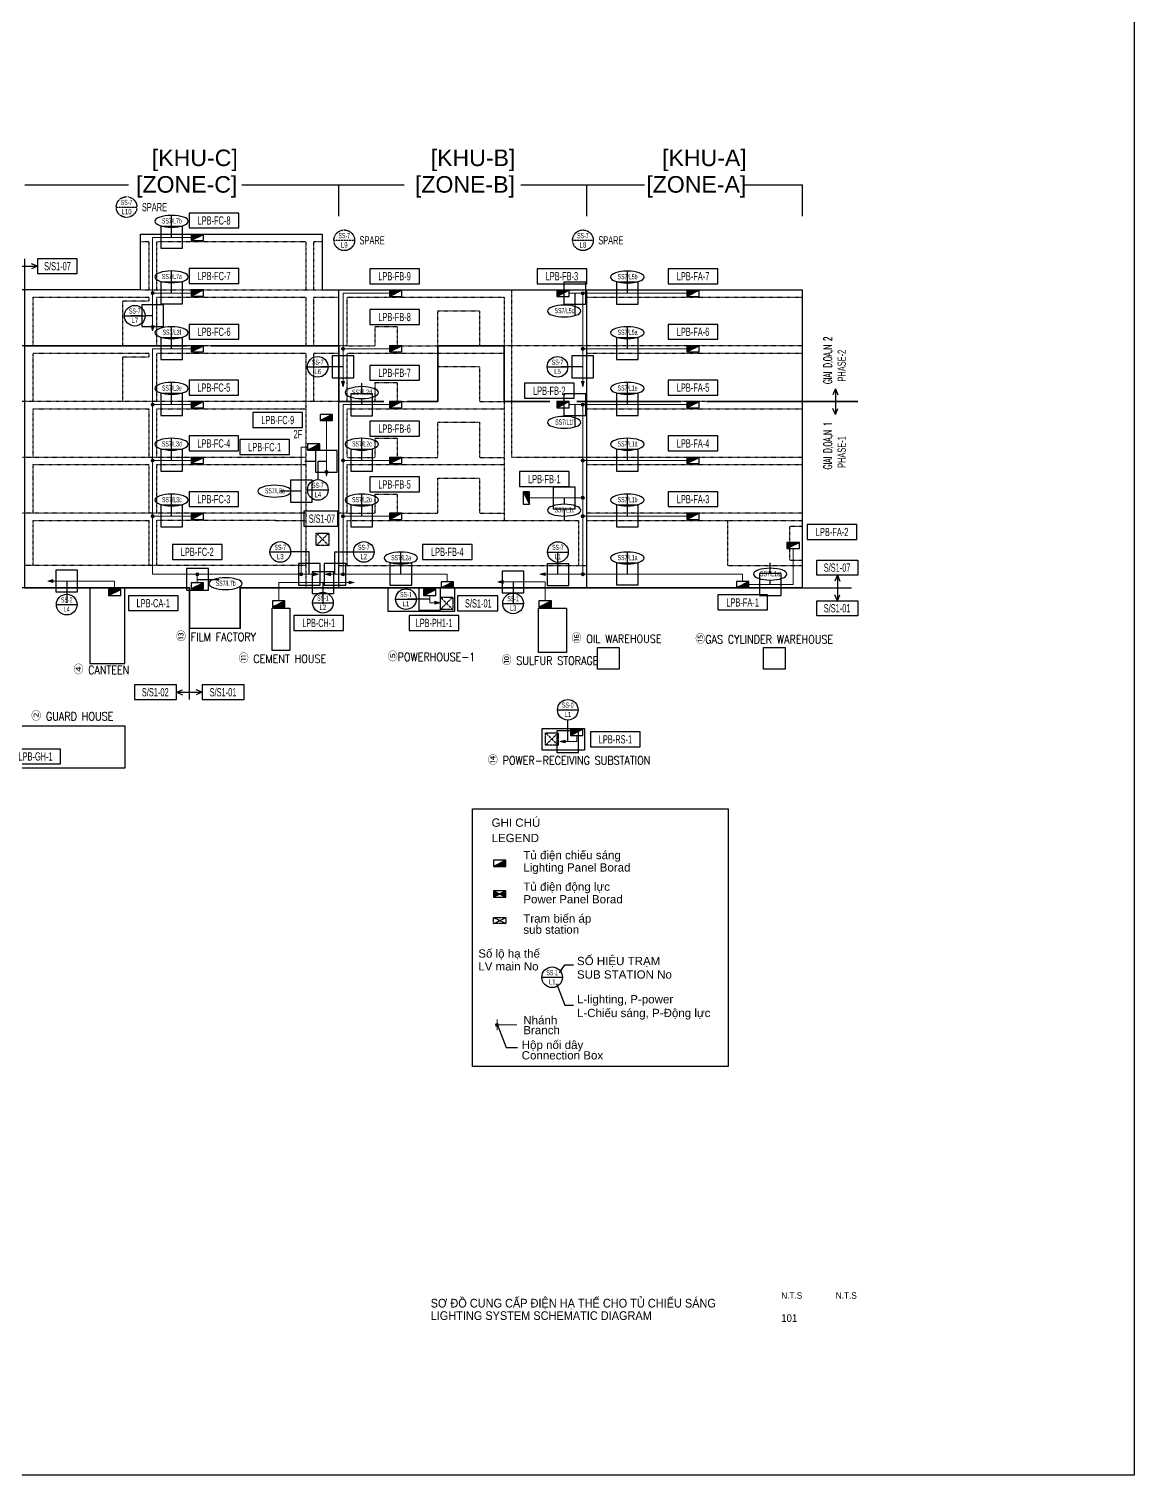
# Model space of a CAD drawing. Extents: x -5343388 to 7033982, y -486386 to 188356.
# Drawn here: x 754444 to 805265, y -86225 to -19737 of the extents above; entities that cross this region are included whole.
import ezdxf
from ezdxf.enums import TextEntityAlignment as Align

# ---------------------------------------------------------------- set-up
doc = ezdxf.new("R2010")
doc.units = 0
doc.header["$MEASUREMENT"] = 0
for name, pattern in [('CENTER', [2, 1.25, -0.25, 0.25, -0.25]), ('DASHED2', [0.375, 0.25, -0.125]), ('HIDDEN3', [0.2, 0.1, -0.1])]:
    doc.linetypes.add(name, pattern=pattern)
for name, color, linetype in [('$0$NAM', 3, 'Continuous'), ('0_plan', 6, 'Continuous'), ('0_ZONE', 6, 'Continuous'), ('E-ele', 2, 'Continuous'), ('E-other', 5, 'Continuous'), ('E-Text', 3, 'Continuous'), ('el-text', 3, 'Continuous')]:
    doc.layers.add(name, color=color, linetype=linetype)
doc.layers.add('E-WIRE', color=4, linetype='Continuous', lineweight=20)
doc.styles.add('$0$KANJIY', font='arial.ttf', dxfattribs={"width": 0.9})
doc.styles.add('D_STYLED_2010', font='arial.ttf')
doc.styles.add('el-text1', font='arial.ttf')
doc.styles.add('ROMANS1', font='ROMANS1.shx')
doc.styles.add('平面200', font='kumesimp.shx', dxfattribs={"height": 500, "bigfont": 'extfont2.shx'})
doc.styles.add('平面図室名_1.600', font='romans1.shx', dxfattribs={"height": 1800, "bigfont": '@extfont2.shx'})
doc.dimstyles.new('EL-LEADER', dxfattribs={"dimscale": 2000, "dimtxt": 500, "dimasz": 0.5, "dimexe": 0, "dimexo": 0, "dimgap": 0.2, "dimtad": 3, "dimdec": 0, "dimdsep": 46, "dimtxsty": '平面200', "dimblk": 'DOT', "dimcen": 1, "dimclrd": 3, "dimclre": 3, "dimclrt": 3, "dimadec": 0, "dimazin": 0, "dimtfac": 1, "dimtdec": 0, "dimtix": 1, "dimtmove": 2, "dimatfit": 3, "dimldrblk": 'BOXBLANK', "dimfxl": 1, "dimtolj": 1, "dimlwe": -1, "dimarcsym": 0})

# ---------------------------------------------------------------- blocks, each defined once
blk = doc.blocks.new('BANL')
at = {"color": 0, "linetype": 'Continuous'}
blk.add_line((0.5, 0.5), (-0.5, 0), dxfattribs=at)
at = {"color": 0, "linetype": 'ByBlock'}
blk.add_lwpolyline([(-0.5, 0), (0.5, 0), (0.5, 0.5), (-0.5, 0.5)], close=True, dxfattribs=at)
at = {"color": 0, "linetype": 'Continuous'}
for points in [[(-0.46, 0.01), (0.49, 0.01), (0.49, 0.48)], [(-0.42, 0.02), (0.48, 0.02), (0.48, 0.47)], [(-0.37, 0.03), (0.47, 0.03), (0.47, 0.45)], [(-0.33, 0.04), (0.46, 0.04), (0.46, 0.44)], [(-0.29, 0.05), (0.45, 0.05), (0.45, 0.42)], [(-0.25, 0.06), (0.44, 0.06), (0.44, 0.4)], [(-0.2, 0.07), (0.43, 0.07), (0.43, 0.39)], [(-0.16, 0.08), (0.42, 0.08), (0.42, 0.37)], [(-0.12, 0.09), (0.41, 0.09), (0.41, 0.35)], [(-0.08, 0.1), (0.4, 0.1), (0.4, 0.34)], [(-0.03, 0.11), (0.39, 0.11), (0.39, 0.32)], [(0.01, 0.12), (0.38, 0.12), (0.38, 0.31)], [(0.05, 0.13), (0.37, 0.13), (0.37, 0.29)], [(0.09, 0.14), (0.36, 0.14), (0.36, 0.27)], [(0.14, 0.15), (0.35, 0.15), (0.35, 0.26)], [(0.18, 0.16), (0.34, 0.16), (0.34, 0.24)], [(0.22, 0.17), (0.33, 0.17), (0.33, 0.22)], [(0.26, 0.18), (0.32, 0.18), (0.32, 0.21)], [(0.3, 0.19), (0.31, 0.19), (0.31, 0.19)]]:
    blk.add_lwpolyline(points, close=True, dxfattribs=at)
blk = doc.blocks.new('CONYA_A')
at = {"color": 0, "linetype": 'ByBlock'}
for points in [[(1, -0.27), (1, 0.27), (0, 0), (1, -0.27)], [(0.96, -0.22), (0.96, 0.22), (0.15, 0)], [(0.92, -0.16), (0.92, 0.16), (0.31, 0)], [(0.88, -0.11), (0.88, 0.11), (0.46, 0)], [(0.84, -0.06), (0.84, 0.06), (0.62, 0)], [(0.8, -0.01), (0.8, 0.01), (0.77, 0)]]:
    blk.add_lwpolyline(points, close=True, dxfattribs=at)
blk = doc.blocks.new('_BoxBlank')
at = {"color": 0, "linetype": 'ByBlock', "lineweight": -2}
for p, q in [((-0.5, 0), (-1, 0)), ((0.5, 0.5), (-0.5, 0.5)), ((-0.5, 0.5), (-0.5, -0.5)), ((0.5, -0.5), (0.5, 0.5)), ((-0.5, -0.5), (0.5, -0.5))]:
    blk.add_line(p, q, dxfattribs=at)
blk = doc.blocks.new('_Dot')
at = {"color": 0, "linetype": 'ByBlock', "lineweight": -2}
blk.add_line((-0.5, 0), (-1, 0), dxfattribs=at)
at = {"color": 0, "linetype": 'ByBlock', "const_width": 0.5}
blk.add_lwpolyline([(-0.25, 0, 1), (0.25, 0, 1)], format="xyb", close=True, dxfattribs=at)
blk = doc.blocks.new('cham')
at = {"layer": 'E-WIRE'}
h = blk.add_hatch(color=256, dxfattribs=at)
edge = h.paths.add_edge_path()
edge.add_arc((0, 0), 768, 0, 360)
blk.add_circle((0, 0), 768, dxfattribs=at)
blk = doc.blocks.new('BANP')
at = {"color": 0, "linetype": 'Continuous'}
for p, q in [((-0.5, 0.5), (0.5, 0)), ((0.5, 0.5), (-0.5, 0))]:
    blk.add_line(p, q, dxfattribs=at)
at = {"color": 0, "linetype": 'ByBlock'}
blk.add_lwpolyline([(-0.5, 0), (0.5, 0), (0.5, 0.5), (-0.5, 0.5)], close=True, dxfattribs=at)
at = {"color": 0, "linetype": 'Continuous'}
for points in [[(-0.02, 0.25), (-0.49, 0.48), (-0.49, 0.02)], [(-0.04, 0.25), (-0.48, 0.47), (-0.48, 0.03)], [(-0.07, 0.25), (-0.47, 0.45), (-0.47, 0.05)], [(-0.09, 0.25), (-0.46, 0.44), (-0.46, 0.06)], [(-0.11, 0.25), (-0.45, 0.42), (-0.45, 0.08)], [(-0.13, 0.25), (-0.44, 0.4), (-0.44, 0.1)], [(-0.16, 0.25), (-0.43, 0.39), (-0.43, 0.11)], [(-0.18, 0.25), (-0.42, 0.37), (-0.42, 0.13)], [(-0.2, 0.25), (-0.41, 0.35), (-0.41, 0.15)], [(-0.22, 0.25), (-0.4, 0.34), (-0.4, 0.16)], [(-0.25, 0.25), (-0.39, 0.32), (-0.39, 0.18)], [(-0.27, 0.25), (-0.38, 0.31), (-0.38, 0.19)], [(-0.29, 0.25), (-0.37, 0.29), (-0.37, 0.21)], [(-0.31, 0.25), (-0.36, 0.27), (-0.36, 0.23)], [(-0.34, 0.25), (-0.35, 0.26), (-0.35, 0.24)], [(0.02, 0.25), (0.49, 0.02), (0.49, 0.48)], [(0.04, 0.25), (0.48, 0.03), (0.48, 0.47)], [(0.07, 0.25), (0.47, 0.05), (0.47, 0.45)], [(0.09, 0.25), (0.46, 0.06), (0.46, 0.44)], [(0.11, 0.25), (0.45, 0.08), (0.45, 0.42)], [(0.13, 0.25), (0.44, 0.1), (0.44, 0.4)], [(0.16, 0.25), (0.43, 0.11), (0.43, 0.39)], [(0.18, 0.25), (0.42, 0.13), (0.42, 0.37)], [(0.2, 0.25), (0.41, 0.15), (0.41, 0.35)], [(0.22, 0.25), (0.4, 0.16), (0.4, 0.34)], [(0.25, 0.25), (0.39, 0.18), (0.39, 0.32)], [(0.27, 0.25), (0.38, 0.19), (0.38, 0.31)], [(0.29, 0.25), (0.37, 0.21), (0.37, 0.29)], [(0.31, 0.25), (0.36, 0.23), (0.36, 0.27)], [(0.34, 0.25), (0.35, 0.24), (0.35, 0.26)]]:
    blk.add_lwpolyline(points, close=True, dxfattribs=at)
blk = doc.blocks.new('A$C25C70893')
at = {"layer": '0_ZONE', "style": 'D_STYLED_2010'}
for s, p in [('[KHU-G]', (-709662, 13028)), ('[KHU-F]', (-623509, 13028)), ('[KHU-E]', (-539884, 13028)), ('[KHU-D]', (-429933, 13028)), ('[KHU-C]', (-294184, 13028)), ('[KHU-B]', (-159509, 13028)), ('[KHU-A]', (-47509, 13028))]:
    blk.add_text(s, height=8000, dxfattribs=at).set_placement(p, align=Align.MIDDLE_CENTER)

msp = doc.modelspace()

# ---------------------------------------------------------------- linework, layer by layer
msp.add_lwpolyline([(700553.53308, 46752.04937), (805264.96958, 46752.04937), (805264.96958, -86225.0898), (700553.53308, -86225.0898)], close=True)
at = {"layer": '0_plan'}
for p, q in [((754252.63942, -26900.96123), (759015.95533, -26900.96123)), ((764234.14012, -26900.96123), (768692.63942, -26900.96123)), ((768692.63942, -28350.17359), (768692.63942, -26900.96123)), ((768692.63942, -26900.96123), (771702.34609, -26900.96123)), ((777063.07967, -26900.96123), (780072.78634, -26900.96123)), ((780092.63942, -28350.17359), (780092.63942, -26900.96123)), ((780092.63942, -26900.96123), (782747.27957, -26900.96123)), ((787365.49927, -26900.96123), (790020.13942, -26900.96123)), ((790020.13942, -28350.17359), (790020.13942, -26900.96123)), ((759572.63942, -31739.24238), (759572.63942, -29174.24237)), ((759572.63942, -29174.24237), (767932.63942, -29174.24237)), ((767932.63942, -29174.24237), (767932.63942, -31739.24238)), ((759572.63942, -31739.24238), (717725.13942, -31739.24238)), ((767932.63942, -31739.24238), (790020.13942, -31739.24238)), ((768692.63942, -45438.24238), (768692.63942, -31739.24238)), ((780092.63942, -45438.24238), (780092.63942, -31739.24238)), ((790020.13942, -45438.24238), (790020.13942, -31739.24238)), ((761824.13942, -45438.24238), (717725.13942, -45438.24238)), ((757245.13942, -45438.24238), (757245.13942, -48905.74238)), ((758860.13942, -48905.74238), (758860.13942, -45438.24238)), ((761824.13942, -45438.24238), (761824.13942, -47290.74238)), ((790020.13942, -45438.24238), (764161.13942, -45438.24238)), ((764161.13942, -47290.74238), (764161.13942, -45438.24238)), ((770948.88942, -45438.24238), (770948.88942, -46506.99238)), ((774036.38942, -46506.99238), (774036.38942, -45438.24238)), ((770948.88942, -46506.99238), (774036.38942, -46506.99238)), ((761824.13942, -47290.74238), (764161.13942, -47290.74238)), ((757245.13942, -48905.74238), (758860.13942, -48905.74238))]:
    msp.add_line(p, q, dxfattribs=at)
at = {"layer": '0_plan', "linetype": 'HIDDEN3', "ltscale": 2}
for p, q in [((759572.63942, -29516.24237), (759952.68622, -29516.24237)), ((759952.68622, -29516.24237), (759952.68622, -31739.24238)), ((760332.68622, -31739.24238), (760332.68622, -29516.24237)), ((760332.68622, -29516.24237), (767172.63942, -29516.24237)), ((767172.63942, -29516.24237), (767172.63942, -31739.24238)), ((767552.63942, -31739.24238), (767552.63942, -29516.24237)), ((767552.63942, -29516.24237), (767932.63942, -29516.24237)), ((759572.63942, -31739.24238), (767932.63942, -31739.24238)), ((776637.51927, -31739.24238), (776637.55014, -39434.24238)), ((754632.63942, -34256.74238), (754632.63942, -32071.63598)), ((754632.63942, -32071.63598), (759952.63942, -32071.66829)), ((759952.63942, -32258.89238), (758749.93904, -32258.89238)), ((758749.93904, -32258.89238), (758749.93942, -34304.24238)), ((759952.63942, -32071.66829), (759952.63942, -32258.89238)), ((760332.68622, -34304.24238), (760332.68622, -32071.6706)), ((760332.68622, -32071.6706), (767172.63942, -32071.71214)), ((767172.63942, -32071.71214), (767172.63942, -34304.24238)), ((767552.63942, -34304.24238), (767552.63942, -32071.71445)), ((767552.63942, -32071.71445), (768692.76096, -32071.71445)), ((769072.73209, -34304.24238), (769072.76123, -32071.72368)), ((769072.76123, -32071.72368), (776292.68622, -32071.76754)), ((776292.68622, -32071.76754), (776292.68622, -34304.24238)), ((780092.65112, -32071.78369), (790020.13942, -32071.78369)), ((773252.63942, -34304.24238), (773252.63942, -32692.61053)), ((773252.63942, -32692.61053), (775171.16442, -32692.61053)), ((775171.16442, -32692.61053), (775171.16442, -34304.24238)), ((770359.41558, -34304.24238), (770359.41558, -33424.54238)), ((770359.41558, -33424.54238), (771372.11558, -33424.54238)), ((771372.11558, -33424.54238), (771372.11558, -34304.24238)), ((769072.74767, -34304.24238), (717725.13942, -34304.24238)), ((769072.74767, -34304.24238), (770359.41558, -34304.24238)), ((771372.11558, -34304.24238), (773252.63942, -34304.24238)), ((775171.16442, -34304.24238), (776292.68622, -34304.24238)), ((790020.13942, -34304.24238), (776292.68622, -34304.24238)), ((754632.63942, -36869.24238), (754632.63942, -34636.74238)), ((754632.63942, -34636.74238), (759952.63942, -34636.74238)), ((759952.63942, -34823.89238), (758749.93904, -34823.89238)), ((758749.93904, -34823.89238), (758749.93904, -36869.24238)), ((759952.63942, -34636.74238), (759952.63942, -34823.89238)), ((760332.63942, -36869.24238), (760332.68622, -34636.74238)), ((760332.68622, -34636.74238), (767172.63942, -34636.74238)), ((767172.63942, -34636.74238), (767172.63942, -37201.74238)), ((767552.63942, -36869.24238), (767552.63942, -34636.74238)), ((767552.63942, -34636.74238), (768692.74565, -34636.74238)), ((769072.73209, -36869.24238), (769072.74565, -34636.74238)), ((769072.74565, -34636.74238), (776292.68622, -34636.74238)), ((776292.68622, -34636.74238), (776292.66271, -36869.24238)), ((780092.65112, -34636.74238), (790020.13942, -34636.74238)), ((773252.63942, -36869.24238), (773252.63942, -35257.61053)), ((773252.63942, -35257.61053), (775171.16442, -35257.61053)), ((775171.16442, -35257.61053), (775171.16442, -36869.24238)), ((770359.41558, -36869.24238), (770359.41558, -35989.54238)), ((770359.41558, -35989.54238), (771372.11558, -35989.54238)), ((771372.11558, -35989.54238), (771372.11558, -36869.24238)), ((769072.73209, -36869.24238), (717725.13942, -36869.24238)), ((754632.63942, -39434.24238), (754632.63942, -37201.74238)), ((754632.63942, -37201.74238), (759952.68622, -37201.74238)), ((759952.68622, -37201.74238), (759952.63942, -39434.24238)), ((760332.63942, -39434.24238), (760332.68622, -37201.74238)), ((760332.68622, -37201.74238), (767172.63942, -37201.74238)), ((767172.63942, -37201.74238), (767172.63942, -45438.24238)), ((769072.73209, -39434.24238), (769072.73007, -37201.74238)), ((769072.73007, -37201.74238), (776292.66271, -37201.74238)), ((769072.74767, -36869.24238), (770359.41558, -36869.24238)), ((771372.11558, -36869.24238), (773252.63942, -36869.24238)), ((775171.16442, -36869.24238), (776292.68622, -36869.24238)), ((776637.55014, -36869.24238), (776292.66271, -36869.24238)), ((776292.66271, -36869.24238), (776292.66271, -42331.74238)), ((790020.13942, -36869.24238), (780092.63942, -36869.24238)), ((780092.65112, -37201.74238), (790020.13942, -37201.74238)), ((773252.63942, -39434.24238), (773252.63942, -37822.61053)), ((773252.63942, -37822.61053), (775171.16442, -37822.61053)), ((775171.16442, -37822.61053), (775171.16442, -39434.24238)), ((770359.41558, -39434.24238), (770359.41558, -38554.54238)), ((770359.41558, -38554.54238), (771372.11558, -38554.54238)), ((771372.11558, -38554.54238), (771372.11558, -39434.24238)), ((767172.63942, -39434.24238), (743565.13942, -39434.24238)), ((754632.63942, -41999.24238), (754632.63942, -39766.74238)), ((754632.63942, -39766.74238), (759952.68622, -39766.74238)), ((759952.68622, -39766.74238), (759952.68622, -41999.24238)), ((760332.63942, -41999.24238), (760332.63942, -39766.74238)), ((760332.63942, -39766.74238), (767172.63942, -39766.74238)), ((769072.73209, -41999.24238), (769072.73209, -39766.74238)), ((769072.73209, -39766.74238), (776292.68622, -39766.74238)), ((769072.74767, -39434.24238), (770359.41558, -39434.24238)), ((771372.11558, -39434.24238), (773252.63942, -39434.24238)), ((775171.16442, -39434.24238), (776292.68622, -39434.24238)), ((790020.13942, -39434.24238), (776637.55014, -39434.24238)), ((780092.65112, -39766.74238), (790020.13942, -39766.74238)), ((773252.63942, -41999.24238), (773252.63942, -40387.61053)), ((773252.63942, -40387.61053), (775171.16442, -40387.61053)), ((775171.16442, -40387.61053), (775171.16442, -41999.24238)), ((770359.41558, -41999.24238), (770359.41558, -41119.54238)), ((770359.41558, -41119.54238), (771372.11558, -41119.54238)), ((771372.11558, -41119.54238), (771372.11558, -41999.24238)), ((767172.63942, -41999.24238), (717725.13942, -41999.24238)), ((754632.63942, -44412.24238), (754632.63942, -42331.74238)), ((754632.63942, -42331.74238), (759952.55016, -42331.74238)), ((759952.55016, -42331.74238), (759952.55016, -44412.24238)), ((760332.68622, -44412.24238), (760332.68622, -42321.50986)), ((760332.68622, -42321.50986), (767172.63942, -42331.74238)), ((769072.73209, -41999.24238), (768692.63942, -41999.24238)), ((769072.68651, -44412.24238), (769072.69891, -42331.74238)), ((769072.69891, -42331.74238), (776292.66271, -42331.74238)), ((769072.74767, -41999.24238), (770359.41558, -41999.24238)), ((771372.11558, -41999.24238), (773252.63942, -41999.24238)), ((775171.16442, -41999.24238), (776292.68622, -41999.24238)), ((776292.66271, -42331.74238), (779712.68622, -42331.74238)), ((779712.68622, -42331.74238), (779712.68622, -44412.24238)), ((790020.13942, -41999.24238), (780092.65112, -41999.24238)), ((780092.65112, -42331.74238), (786564.98942, -42331.74238)), ((786564.98942, -42331.74238), (786564.98942, -44412.24238)), ((786564.98942, -42331.74238), (790020.13942, -42331.74238)), ((789437.78942, -44159.92238), (789437.78942, -42601.92238)), ((789437.78942, -42601.92238), (790020.13942, -42601.92238)), ((767172.63942, -44412.24238), (754252.63942, -44412.24238)), ((768699.45205, -44412.24238), (779712.68622, -44412.24238)), ((779712.68622, -44412.24238), (780092.63942, -44412.24238)), ((786564.98942, -44412.24238), (790020.13942, -44412.24238)), ((789437.78942, -44159.92238), (790020.13942, -44159.92238))]:
    msp.add_line(p, q, dxfattribs=at)
at = {"layer": '0_plan'}
for points in [[(765628.88942, -46364.49238), (766436.38942, -46364.49238), (766436.38942, -48311.99238), (765628.88942, -48311.99238)], [(777883.88942, -46364.49238), (779166.38942, -46364.49238), (779166.38942, -48406.99238), (777883.88942, -48406.99238)], [(780595.28616, -48171.86137), (781592.78616, -48171.86137), (781592.78616, -49169.36137), (780595.28616, -49169.36137)], [(788228.43904, -48171.86137), (789225.93904, -48171.86137), (789225.93904, -49169.36137), (788228.43904, -49169.36137)], [(753433.69637, -51774.74238), (758848.69637, -51774.74238), (758848.69637, -53722.24238), (753433.69637, -53722.24238)], [(778050.13942, -51898.24238), (779997.63942, -51898.24238), (779997.63942, -52895.74238), (778050.13942, -52895.74238)]]:
    msp.add_lwpolyline(points, close=True, dxfattribs=at)
at = {"layer": 'E-ele', "linetype": 'HIDDEN3', "ltscale": 3}
for p, q in [((767658.89878, -42913.03662), (768228.89878, -43483.03662)), ((767658.89878, -43483.03662), (768228.89878, -42913.03662)), ((773364.45572, -45862.26378), (773934.45572, -46432.26378)), ((773364.45572, -46432.26378), (773934.45572, -45862.26378)), ((778204.36568, -52096.65444), (778774.36568, -52666.65444)), ((778204.36568, -52666.65444), (778774.36568, -52096.65444)), ((775812.33033, -60585.26271), (776382.33033, -60870.26271)), ((775812.33033, -60870.26271), (776382.33033, -60585.26271))]:
    msp.add_line(p, q, dxfattribs=at)
for points in [[(767658.89878, -42913.03662), (768228.89878, -42913.03662), (768228.89878, -43483.03662), (767658.89878, -43483.03662)], [(773364.45572, -45862.26378), (773934.45572, -45862.26378), (773934.45572, -46432.26378), (773364.45572, -46432.26378)], [(778204.36568, -52096.65444), (778774.36568, -52096.65444), (778774.36568, -52666.65444), (778204.36568, -52666.65444)], [(775812.33033, -60585.26271), (776382.33033, -60585.26271), (776382.33033, -60870.26271), (775812.33033, -60870.26271)]]:
    msp.add_lwpolyline(points, close=True, dxfattribs=at)
at = {"layer": 'E-other', "linetype": 'CENTER', "const_width": 76}
for points in [[(754252.63942, -34304.24238), (761682.28799, -34304.24238)], [(762791.15253, -34304.24238), (768692.63942, -34304.24238)], [(768692.63942, -34304.24238), (768692.63942, -36869.24238)], [(773252.63942, -34304.24238), (773252.63942, -36869.24238)], [(773252.63942, -34304.24238), (776292.65096, -34304.24238)], [(776292.68622, -34304.24238), (776292.68622, -36869.24238)], [(768692.63942, -36869.24238), (770765.22103, -36869.24238)], [(771840.50718, -36869.24238), (773252.63942, -36869.24238)], [(776292.68622, -36869.24238), (778404.30351, -36869.24238)], [(779626.18237, -36869.24238), (784440.33595, -36869.24238)], [(785611.18237, -36869.24238), (792574.982, -36869.24238)]]:
    msp.add_lwpolyline(points, dxfattribs=at)
at = {"layer": 'E-Text', "linetype": 'DASHED2'}
for p, q in [((758459.58198, -27927.51386), (759409.58198, -27927.51386)), ((768469.43915, -29455.11042), (769419.43915, -29455.11042)), ((779445.63615, -29455.11042), (780395.63615, -29455.11042))]:
    msp.add_line(p, q, dxfattribs=at)
at = {"layer": 'E-Text'}
for p, q in [((754844.58209, -30644.85235), (754567.08402, -30530.01624)), ((753660.69675, -30644.85235), (754844.58209, -30644.85235)), ((754844.58209, -30644.85235), (754567.08402, -30759.68846)), ((791530.47995, -36277.29971), (791415.64384, -36554.79778)), ((791530.47995, -36277.29971), (791530.47995, -37461.18504)), ((791530.47995, -36277.29971), (791645.31605, -36554.79778)), ((791530.47995, -37461.18504), (791415.64384, -37183.68697)), ((791530.47995, -37461.18504), (791645.31605, -37183.68697)), ((791621.86032, -44846.29971), (791507.02421, -45123.79778)), ((791621.86032, -44846.29971), (791621.86032, -46030.18504)), ((791621.86032, -44846.29971), (791736.69643, -45123.79778)), ((791621.86032, -46030.18504), (791507.02421, -45752.68697)), ((791621.86032, -46030.18504), (791736.69643, -45752.68697)), ((761232.19675, -50232.04405), (761509.69483, -50117.20794)), ((761232.19675, -50232.04405), (762416.08209, -50232.04405)), ((761232.19675, -50232.04405), (761509.69483, -50346.88016)), ((762416.08209, -50232.04405), (762138.58402, -50117.20794)), ((762416.08209, -50232.04405), (762138.58402, -50346.88016)), ((778849.74889, -63138.56537), (779085.65448, -62770.94431)), ((779085.65448, -62770.94431), (779491.55066, -62770.94431)), ((778707.2361, -63621.72307), (779085.65448, -64617.50275)), ((779085.65448, -64617.50275), (779491.55066, -64617.50275)), ((776012.6983, -65574.91773), (776391.11668, -66570.69741)), ((776391.11668, -66570.69741), (776904.02964, -66570.69741))]:
    msp.add_line(p, q, dxfattribs=at)
at = {"layer": 'E-Text', "linetype": 'Continuous'}
for p, q in [((758837.43876, -32921.96202), (759787.43876, -32921.96202)), ((767250.8999, -35272.7202), (768200.8999, -35272.7202)), ((778276.07629, -35272.7202), (779226.07629, -35272.7202)), ((767255.08834, -40932.38864), (768205.08834, -40932.38864)), ((765529.66174, -43783.65258), (766479.66174, -43783.65258)), ((769369.17048, -43783.65258), (770319.17048, -43783.65258)), ((778294.24865, -43785.97172), (779244.24865, -43785.97172)), ((755709.10053, -46201.94368), (756659.10053, -46201.94368)), ((767488.68835, -46118.27785), (768438.68835, -46118.27785)), ((771305.25009, -45953.16417), (772255.25009, -45953.16417)), ((776234.36678, -46147.31031), (777184.36678, -46147.31031)), ((778749.1216, -51040.28142), (779699.1216, -51040.28142)), ((778029.40665, -63337.5637), (778979.40665, -63337.5637))]:
    msp.add_line(p, q, dxfattribs=at)
for points in [[(761817.78706, -28883.87819), (764097.78706, -28883.87819), (764097.78706, -28199.87819), (761817.78706, -28199.87819)], [(754844.58209, -30986.85235), (756656.33964, -30986.85235), (756656.33964, -30302.85235), (754844.58209, -30302.85235)], [(761817.78706, -31439.3782), (764097.78706, -31439.3782), (764097.78706, -30755.3782), (761817.78706, -30755.3782)], [(770117.63942, -31448.8782), (772397.63942, -31448.8782), (772397.63942, -30764.8782), (770117.63942, -30764.8782)], [(777812.63942, -31448.8782), (780092.63942, -31448.8782), (780092.63942, -30764.8782), (777812.63942, -30764.8782)], [(783845.13942, -31448.8782), (786125.13942, -31448.8782), (786125.13942, -30764.8782), (783845.13942, -30764.8782)], [(770118.59058, -33324.07232), (772398.59058, -33324.07232), (772398.59058, -32640.07232), (770118.59058, -32640.07232)], [(761817.78706, -34004.3782), (764097.78706, -34004.3782), (764097.78706, -33320.3782), (761817.78706, -33320.3782)], [(783845.13942, -34004.3782), (786125.13942, -34004.3782), (786125.13942, -33320.3782), (783845.13942, -33320.3782)], [(770118.59058, -35889.07232), (772398.59058, -35889.07232), (772398.59058, -35205.07232), (770118.59058, -35205.07232)], [(761808.43451, -36569.3782), (764088.43451, -36569.3782), (764088.43451, -35885.3782), (761808.43451, -35885.3782)], [(783845.13942, -36569.3782), (786125.13942, -36569.3782), (786125.13942, -35885.3782), (783845.13942, -35885.3782)], [(777234.99148, -36713.05184), (779514.99148, -36713.05184), (779514.99148, -36029.05184), (777234.99148, -36029.05184)], [(764746.6094, -38060.26245), (767026.6094, -38060.26245), (767026.6094, -37376.26245), (764746.6094, -37376.26245)], [(770118.59058, -38454.07232), (772398.59058, -38454.07232), (772398.59058, -37770.07232), (770118.59058, -37770.07232)], [(761808.43451, -39134.3782), (764088.43451, -39134.3782), (764088.43451, -38450.3782), (761808.43451, -38450.3782)], [(783845.13942, -39134.3782), (786125.13942, -39134.3782), (786125.13942, -38450.3782), (783845.13942, -38450.3782)], [(764144.87486, -39301.94382), (766424.87486, -39301.94382), (766424.87486, -38617.94382), (764144.87486, -38617.94382)], [(770117.63942, -41019.07232), (772397.63942, -41019.07232), (772397.63942, -40335.07232), (770117.63942, -40335.07232)], [(777001.59163, -40773.92677), (779281.59163, -40773.92677), (779281.59163, -40089.92677), (777001.59163, -40089.92677)], [(761808.43451, -41699.3782), (764088.43451, -41699.3782), (764088.43451, -41015.3782), (761808.43451, -41015.3782)], [(783845.13942, -41699.3782), (786125.13942, -41699.3782), (786125.13942, -41015.3782), (783845.13942, -41015.3782)], [(767085.49548, -42593.87739), (768655.15516, -42593.87739), (768655.15516, -41909.87739), (767085.49548, -41909.87739)], [(790239.10564, -43208.79216), (792519.10564, -43208.79216), (792519.10564, -42524.79216), (790239.10564, -42524.79216)], [(761045.13942, -44123.31216), (763325.13942, -44123.31216), (763325.13942, -43439.31216), (761045.13942, -43439.31216)], [(772540.13942, -44123.31216), (774820.13942, -44123.31216), (774820.13942, -43439.31216), (772540.13942, -43439.31216)], [(792565.35985, -44846.29971), (790678.36079, -44846.29971), (790678.36079, -44162.29971), (792565.35985, -44162.29971)], [(759021.23271, -46482.74851), (761301.23271, -46482.74851), (761301.23271, -45798.74851), (759021.23271, -45798.74851)], [(774151.45668, -46489.26378), (775999.76311, -46489.26378), (775999.76311, -45805.26378), (774151.45668, -45805.26378)], [(786125.13942, -46445.39625), (788405.13942, -46445.39625), (788405.13942, -45761.39625), (786125.13942, -45761.39625)], [(792565.35985, -46714.18504), (790678.36079, -46714.18504), (790678.36079, -46030.18504), (792565.35985, -46030.18504)], [(766628.36062, -47390.25368), (768908.36062, -47390.25368), (768908.36062, -46706.25368), (766628.36062, -46706.25368)], [(771937.12812, -47390.25368), (774217.12812, -47390.25368), (774217.12812, -46706.25368), (771937.12812, -46706.25368)], [(759300.52041, -50574.04405), (761232.19675, -50574.04405), (761232.19675, -49890.04405), (759300.52041, -49890.04405)], [(762416.08209, -50574.04405), (764347.75843, -50574.04405), (764347.75843, -49890.04405), (762416.08209, -49890.04405)], [(780275.80736, -52738.99238), (782555.80736, -52738.99238), (782555.80736, -52054.99238), (780275.80736, -52054.99238)], [(753610.51785, -53527.58922), (755890.51785, -53527.58922), (755890.51785, -52843.58922), (753610.51785, -52843.58922)]]:
    msp.add_lwpolyline(points, close=True, dxfattribs=at)
at = {"layer": 'E-Text'}
msp.add_lwpolyline([(774845.77183, -55599.93471), (786597.65759, -55599.93471), (786597.65759, -67447.45263), (774845.77183, -67447.45263)], close=True, dxfattribs=at)
at = {"layer": 'E-Text', "linetype": 'DASHED2'}
for centre in [(758934.58198, -27927.51386), (768944.43915, -29455.11042), (779920.63615, -29455.11042)]:
    msp.add_circle(centre, 475, dxfattribs=at)
at = {"layer": 'E-Text', "linetype": 'Continuous'}
for centre in [(759312.43876, -32921.96202), (767725.8999, -35272.7202), (778751.07629, -35272.7202), (767730.08834, -40932.38864), (766004.66174, -43783.65258), (769844.17048, -43783.65258), (778769.24865, -43785.97172), (756184.10053, -46201.94368), (767963.68835, -46118.27785), (771780.25009, -45953.16417), (776709.36678, -46147.31031), (779224.1216, -51040.28142), (778504.40665, -63337.5637)]:
    msp.add_circle(centre, 475, dxfattribs=at)
at = {"layer": 'E-Text', "extrusion": (0, 0, -1)}
for centre in [(761005.9886, -28579.99729), (761005.9886, -31135.4973), (781962.39181, -31144.9973), (779058.24052, -32707.23609), (761005.9886, -33700.4973), (781962.39181, -33700.4973), (761005.9886, -36265.4973), (769748.16936, -36455.4973), (781962.39181, -36265.4973), (779058.24052, -37827.73609), (761005.9886, -38830.4973), (769748.16936, -38830.4973), (781962.39181, -38830.4973), (761005.9886, -41395.4973), (769748.16936, -41395.4973), (781962.39181, -41395.4973), (779058.24052, -41863.75538), (771546.72138, -44065.3352), (788532.71431, -44802.79312), (763484.5321, -45237.38937)]:
    msp.add_ellipse(centre, major_axis=(-768.39338, 0), ratio=0.3532234756, dxfattribs=at)
at = {"layer": 'E-Text', "ltscale": 200, "extrusion": (0, 0, -1)}
msp.add_ellipse((781962.39181, -44060.38807), major_axis=(-768.39338, 0), ratio=0.3532234756, dxfattribs=at)
at = {"layer": 'E-WIRE'}
for p, q in [((761900.13942, -29326.24237), (760131.20294, -29326.24237)), ((760131.20294, -29326.24237), (760131.20294, -33617.50174)), ((761900.13942, -31881.74238), (760131.20294, -31881.74238)), ((768888.42827, -31891.24238), (768888.42827, -36186.28399)), ((771020.13942, -31891.24238), (768888.42827, -31891.24238)), ((779285.13942, -31891.24238), (784700.13942, -31891.24238)), ((779913.60466, -31891.24238), (779913.60466, -35948.78399)), ((760131.20294, -34446.74238), (760131.20294, -44811.58028)), ((761900.13942, -34446.74238), (760131.20294, -34446.74238)), ((771021.09058, -34446.74238), (768889.37943, -34446.74238)), ((784700.13942, -34446.74238), (779913.60466, -34446.74238)), ((761900.13942, -37011.74238), (760131.20294, -37011.74238)), ((768888.42827, -37011.74238), (768888.42827, -44811.58028)), ((771021.09058, -37011.74238), (768889.37943, -37011.74238)), ((779285.13942, -37011.74238), (779913.60466, -37011.74238)), ((779913.60466, -37011.74238), (779913.60466, -44806.63315)), ((784700.13942, -37011.74238), (779913.60466, -37011.74238)), ((768125.60739, -37736.58119), (768125.60739, -40291.60065)), ((767259.44763, -38959.94382), (766964.54038, -38959.94382)), ((766964.54038, -38959.94382), (766964.54038, -44811.58028)), ((761900.13942, -39576.74238), (760131.20294, -39576.74238)), ((771021.09058, -39576.74238), (768889.37943, -39576.74238)), ((784700.13942, -39576.74238), (779913.60466, -39576.74238)), ((777455.91442, -41291.19332), (779913.60466, -41291.19332)), ((761900.13942, -42141.74238), (760131.20294, -42141.74238)), ((771020.13942, -42141.74238), (768888.42827, -42141.74238)), ((784700.13942, -42141.74238), (779913.60466, -42141.74238)), ((789587.85155, -45286.24238), (789587.85155, -43631.13803)), ((758385.13942, -45120.97889), (755548.52165, -45120.97889)), ((758385.13942, -45504.74238), (758385.13942, -45120.97889)), ((760131.20294, -44811.58028), (767516.51091, -44811.58028)), ((762185.13942, -44811.58028), (762185.13942, -45200.74238)), ((765930.14267, -46030.25464), (765930.14267, -45190.18013)), ((765930.14267, -45190.18013), (769166.09917, -45190.18013)), ((773680.13942, -44811.58028), (768304.97103, -44811.58028)), ((773680.13942, -45153.24238), (773680.13942, -44811.58028)), ((778185.14267, -45162.5055), (776248.94438, -45162.5055)), ((787265.13942, -44806.63315), (778180.32671, -44806.63315)), ((778185.14267, -46030.25464), (778185.14267, -45162.5055)), ((787265.13942, -45143.74238), (787265.13942, -44806.63315)), ((772876.1534, -45789.74238), (772876.1534, -46116.58597)), ((787550.13942, -45286.24238), (789587.85155, -45286.24238)), ((772876.1534, -46116.58597), (773117.44861, -46116.58597)), ((779636.58353, -52497.78886), (779101.6693, -52497.78886)), ((779636.58353, -52215.0234), (779636.58353, -52497.78886)), ((775971.9013, -65281.89812), (775971.9013, -65776.35753)), ((776876.12813, -65528.60861), (775971.9013, -65528.60861))]:
    msp.add_line(p, q, dxfattribs=at)
at = {"layer": 'E-WIRE', "linetype": 'CENTER', "ltscale": 2, "const_width": 57}
for points in [[(754252.63942, -30298.14643), (754252.63942, -45438.24238), (761824.13942, -45438.24238), (761824.13942, -47290.74238), (764161.13942, -47290.74238), (764161.13942, -45438.24238), (792280.32192, -45438.24238)], [(761824.13942, -47290.74238), (761824.13942, -50574.04405)]]:
    msp.add_lwpolyline(points, dxfattribs=at)
at = {"layer": 'E-WIRE'}
for centre in [(760131.20294, -31881.74238), (779913.60466, -31891.24238), (768889.37943, -34446.74238), (779913.60466, -34446.74238), (760131.20294, -37011.74238), (760131.20294, -39576.74238), (768889.37943, -39576.74238), (779913.60466, -39576.74238), (760131.20294, -42141.74238), (768888.42827, -42141.74238), (762185.13942, -44811.58028), (766964.54038, -44811.58028), (779913.60466, -44806.63315), (775971.9013, -65529.12783)]:
    msp.add_circle(centre, 19.20456, dxfattribs=at)
at = {"layer": 'el-text', "ltscale": 200, "extrusion": (0, 0, -1)}
msp.add_ellipse((765740.1997, -40989.56808), major_axis=(-768.39338, 0), ratio=0.3532234756, dxfattribs=at)

# ---------------------------------------------------------------- block references
at = {"layer": 'E-ele', "linetype": 'Continuous', "xscale": 570, "yscale": 570, "zscale": 570}
for p, rotation in [((762185.13942, -29183.74237), 180), ((762185.13942, -31739.24238), 180), ((771305.13942, -31748.74238), 180), ((779000.13942, -31748.74238), 180), ((784985.13942, -31748.74238), 180), ((762185.13942, -34304.24238), 180), ((771306.09058, -34304.24238), 180), ((784985.13942, -34304.24238), 180), ((762185.13942, -36869.24238), 180), ((771306.09058, -36869.24238), 180), ((779000.13942, -36869.24238), 180), ((784985.13942, -36869.24238), 180), ((762185.13942, -39434.24238), 180), ((771306.09058, -39434.24238), 180), ((784985.13942, -39434.24238), 180), ((777461.61442, -41300.41612), 90), ((762185.13942, -41999.24238), 180), ((771305.13942, -41999.24238), 180), ((784985.13942, -41999.24238), 180), ((789587.85155, -43346.13803), 180), ((758385.13942, -45504.74238), 180), ((772876.1534, -45504.74238), 180), ((779636.58353, -51930.0234), 180)]:
    msp.add_blockref('BANL', p, dxfattribs=dict(at, rotation=rotation))
for name, p in [('BANL', (768116.38459, -37742.28119)), ('BANL', (767544.44763, -39102.44382)), ('BANL', (762185.13942, -45485.74238)), ('BANL', (773680.13942, -45438.24238)), ('BANL', (787265.13942, -45428.74238)), ('BANL', (765930.14267, -46315.25464)), ('BANL', (778185.14267, -46315.25464)), ('BANL', (776097.33033, -58241.04755)), ('BANP', (776097.33033, -59653.67745))]:
    msp.add_blockref(name, p, dxfattribs=at)
at = {"layer": 'E-Text', "xscale": 0.09499999997206032, "yscale": 0.09499999997206032, "zscale": 0.09499999997206032}
msp.add_blockref('A$C25C70893', (790020.13942, -26900.96123), dxfattribs=at)
at = {"layer": 'E-WIRE', "xscale": 0.09499999997206032, "yscale": 0.09499999997206032, "zscale": 0.09499999997206032}
for p in [(760131.20294, -31881.74238), (779913.60466, -31891.24238), (768889.37943, -34446.74238), (779913.60466, -34446.74238), (760131.20294, -37011.74238), (779913.60466, -37011.74238), (760131.20294, -39576.74238), (768889.37943, -39576.74238), (779913.60466, -39576.74238), (779913.60466, -41291.19332), (760131.20294, -42141.74238), (768888.42827, -42141.74238), (779913.60466, -42141.74238), (762185.13942, -44811.58028), (766964.54038, -44811.58028), (768888.42827, -44811.58028), (779913.60466, -44806.63315), (775971.9013, -65529.12783)]:
    msp.add_blockref('cham', p, dxfattribs=at)
at = {"layer": 'E-WIRE', "linetype": 'Continuous', "xscale": 237.5, "yscale": 237.5, "zscale": 237.5}
for p, rotation in [((760132.1541, -33617.50174), 90), ((768889.37943, -36186.28399), 90), ((779913.60466, -36186.28399), 90), ((768126.55855, -40295.15043), 90), ((767754.01091, -44811.58028), 180), ((769403.59917, -45190.18013), 180), ((773354.94861, -46116.58597), 180)]:
    msp.add_blockref('CONYA_A', p, dxfattribs=dict(at, rotation=rotation))
for p in [(755311.02165, -45120.97889), (768067.47103, -44811.58028), (776011.44438, -45162.5055), (777942.82671, -44806.63315), (778864.1693, -52497.78886)]:
    msp.add_blockref('CONYA_A', p, dxfattribs=at)

# ---------------------------------------------------------------- texts
at = {"layer": '$0$NAM', "style": '$0$KANJIY', "width": 0.9}
for s, height, p in [('SƠ ĐỒ CUNG CẤP ĐIỆN HẠ THẾ CHO TỦ CHIẾU SÁNG', 400, (772918.57623, -78521.82673)), ('N.T.S', 300, (789041.33705, -78119.6015)), ('N.T.S', 300, (791548.84175, -78119.6015)), ('LIGHTING SYSTEM SCHEMATIC DIAGRAM', 400, (772918.57623, -79093.92367)), ('101', 350, (789041.33705, -79181.45647))]:
    msp.add_text(s, height=height, dxfattribs=at).set_placement(p)
at = {"layer": '0_ZONE', "style": 'D_STYLED_2010'}
for s, p in [('[ZONE-C]', (761699.88273, -26884.50195)), ('[ZONE-B]', (774493.99378, -26884.50195)), ('[ZONE-A]', (785133.99378, -26884.50195))]:
    msp.add_text(s, height=760, dxfattribs=at).set_placement(p, align=Align.MIDDLE_CENTER)
at = {"layer": '0_ZONE', "style": '平面図室名_1.600', "width": 0.85}
for s, p in [('⑬ FILM FACTORY', (761210.66027, -47877.74375)), ('⑯ OIL WAREHOUSE ', (779400.34034, -47967.25568)), ('⑮GAS CYLINDER WAREHOUSE  ', (785092.3138, -47994.09621)), ('⑪ CEMENT HOUSE', (764092.17167, -48886.52393)), ('⑤POWERHOUSE-1', (770944.56094, -48801.14853)), ('④ CANTEEN', (756494.53467, -49400.97429)), ('⑩ SULFUR STORAGE', (776184.05674, -48973.78666)), ('② GUARD HOUSE', (754552.31006, -51533.03291)), ('⑭ POWER-RECEIVING SUBSTATION', (775552.23653, -53559.57395))]:
    msp.add_text(s, height=380, dxfattribs=at).set_placement(p)
at = {"layer": 'E-Text', "linetype": 'Continuous'}
for s, height, width, p in [('SS-7', 237.5, 0.6, (758934.58198, -27713.76386)), ('SPARE', 380, 0.65, (760217.65374, -27927.51386)), ('L10', 237.5, 0.7, (758934.58198, -28141.26386)), ('LPB-FC-8', 380, 0.65, (762957.78706, -28541.87819)), ('SPARE', 380, 0.65, (770227.51091, -29455.11042)), ('L8', 237.5, 0.7, (779920.63615, -29668.86042)), ('SPARE', 380, 0.65, (781203.70792, -29455.11042)), ('S/S1-07', 380, 0.65, (755758.594, -30644.85235)), ('LPB-FC-7', 380, 0.65, (762957.78706, -31097.3782)), ('LPB-FB-9', 380, 0.65, (771257.63942, -31106.8782)), ('LPB-FB-3', 380, 0.65, (778952.63942, -31106.8782)), ('LPB-FA-7', 380, 0.65, (784985.13942, -31106.8782)), ('SS-7', 237.5, 0.6, (759312.43876, -32708.21202)), ('L7', 237.5, 0.7, (759312.43876, -33135.71202)), ('LPB-FB-8', 380, 0.65, (771258.59058, -32982.07232)), ('LPB-FC-6', 380, 0.65, (762957.78706, -33662.3782)), ('LPB-FA-6', 380, 0.65, (784985.13942, -33662.3782)), ('SS-7', 237.5, 0.6, (767725.8999, -35058.9702)), ('SS-7', 237.5, 0.6, (778751.07629, -35058.9702)), ('L6', 237.5, 0.7, (767725.8999, -35486.4702)), ('LPB-FB-7', 380, 0.65, (771258.59058, -35547.07232)), ('L5', 237.5, 0.7, (778751.07629, -35486.4702)), ('LPB-FC-5', 380, 0.65, (762948.43451, -36227.3782)), ('LPB-FB-2', 380, 0.65, (778374.99148, -36371.05184)), ('LPB-FA-5', 380, 0.65, (784985.13942, -36227.3782)), ('LPB-FC-9', 380, 0.65, (765886.6094, -37718.26245)), ('2F', 380, 0.65, (766810.9011, -38367.64585)), ('LPB-FB-6', 380, 0.65, (771258.59058, -38112.07232)), ('LPB-FC-4', 380, 0.65, (762948.43451, -38792.3782)), ('LPB-FC-1', 380, 0.65, (765284.87486, -38959.94382)), ('LPB-FA-4', 380, 0.65, (784985.13942, -38792.3782)), ('LPB-FB-5', 380, 0.65, (771257.63942, -40677.07232)), ('LPB-FB-1', 380, 0.65, (778141.59163, -40431.92677)), ('LPB-FC-3', 380, 0.65, (762948.43451, -41357.3782)), ('SS7/L3a', 237.5, 0.6, (765751.30109, -40972.63554)), ('SS-7', 237.5, 0.6, (767730.08834, -40718.63864)), ('L4', 237.5, 0.7, (767730.08834, -41146.13864)), ('LPB-FA-3', 380, 0.65, (784985.13942, -41357.3782)), ('S/S1-07', 380, 0.55, (767915.48488, -42251.87739)), ('LPB-FA-2', 380, 0.65, (791379.10564, -42866.79216)), ('LPB-FC-2', 380, 0.65, (762185.13942, -43781.31216)), ('SS-7', 237.5, 0.6, (766004.66174, -43569.90258)), ('L3', 237.5, 0.7, (766004.66174, -43997.40258)), ('SS-7', 237.5, 0.6, (769844.17048, -43569.90258)), ('L2', 237.5, 0.7, (769844.17048, -43997.40258)), ('LPB-FB-4', 380, 0.65, (773680.13942, -43781.31216)), ('SS-7', 237.5, 0.6, (778769.24865, -43572.22172)), ('L1', 237.5, 0.6, (778769.24865, -43999.72172)), ('SS7/L1a', 237.5, 0.6, (781973.4932, -44043.45553)), ('S/S1-07', 380, 0.65, (791607.6965, -44504.29971)), ('SS-2', 237.5, 0.6, (756184.10053, -45988.19368)), ('SS-1', 237.5, 0.6, (767963.68835, -45904.52785)), ('SS-1', 237.5, 0.6, (771780.25009, -45739.41417)), ('SS-1', 237.5, 0.6, (776709.36678, -45933.56031)), ('L4', 237.5, 0.6, (756184.10053, -46415.69368)), ('LPB-CA-1', 380, 0.65, (760161.23271, -46140.74851)), ('L2', 237.5, 0.7, (767963.68835, -46332.02785)), ('L1', 237.5, 0.7, (771780.25009, -46166.91417)), ('S/S1-01', 380, 0.65, (775111.05085, -46147.26378)), ('L3', 237.5, 0.7, (776709.36678, -46361.06031)), ('LPB-FA-1', 380, 0.65, (787265.13942, -46103.39625)), ('S/S1-01', 380, 0.65, (791607.6965, -46372.18504)), ('LPB-CH-1', 380, 0.6, (767768.36062, -47048.25368)), ('LPB-PH1-1', 380, 0.6, (773077.12812, -47048.25368)), ('S/S1-02', 380, 0.65, (760254.96343, -50232.04405)), ('S/S1-01', 380, 0.65, (763370.5251, -50232.04405)), ('SS-0', 237.5, 0.6, (779224.1216, -50826.53142)), ('L1', 237.5, 0.7, (779224.1216, -51254.03142)), ('LPB-RS-1', 380, 0.65, (781415.80736, -52396.99238)), ('LPB-GH-1', 380, 0.65, (754750.51785, -53185.58922)), ('SS-1', 237.5, 0.6, (778504.40665, -63123.8137)), ('L1', 237.5, 0.7, (778504.40665, -63551.3137))]:
    msp.add_text(s, height=height, dxfattribs=dict(at, width=width)).set_placement(p, align=Align.MIDDLE_CENTER)
at = {"layer": 'E-Text', "width": 0.6}
for s, p in [('SS7/L7b', (761017.08999, -28563.06475)), ('SS7/L7a', (761017.08999, -31118.56476)), ('SS7/L5b', (781973.4932, -31128.06476)), ('SS7/L5c', (779069.3419, -32690.30356)), ('SS7/L3f', (761017.08999, -33683.56476)), ('SS7/L5a', (781973.4932, -33683.56476)), ('SS7/L3e', (761017.08999, -36248.56476)), ('SS7/L2d', (769759.27075, -36438.56476)), ('SS7/L1e', (781973.4932, -36248.56476)), ('SS7/L1f', (779069.3419, -37810.80356)), ('SS7/L3d', (761017.08999, -38813.56476)), ('SS7/L2c', (769759.27075, -38813.56476)), ('SS7/L1d', (781973.4932, -38813.56476)), ('SS7/L3c', (761017.08999, -41378.56476)), ('SS7/L2b', (769759.27075, -41378.56476)), ('SS7/L1c', (779069.3419, -41846.82284)), ('SS7/L1b', (781973.4932, -41378.56476)), ('SS7/L2a', (771557.82276, -44048.40266)), ('SS7/L7b', (763495.63349, -45220.45683)), ("SS7/L1a'", (788543.81569, -44785.86058))]:
    msp.add_text(s, height=237.5, dxfattribs=at).set_placement(p, align=Align.MIDDLE_CENTER)
at = {"layer": 'E-Text', "linetype": 'DASHED2'}
for s, width, p in [('SS-7', 0.6, (768944.43915, -29241.36042)), ('SS-7', 0.6, (779920.63615, -29241.36042)), ('L9', 0.7, (768944.43915, -29668.86042))]:
    msp.add_text(s, height=237.5, dxfattribs=dict(at, width=width)).set_placement(p, align=Align.MIDDLE_CENTER)
at = {"layer": 'E-Text', "linetype": 'Continuous', "style": 'ROMANS1', "width": 0.65}
for s, p in [('GIAI D‚OA„N 2', (791177.91508, -34970.69156)), ('GIAI D‚OA„N 1', (791177.91508, -38892.64094))]:
    msp.add_text(s, height=380, rotation=90, dxfattribs=at).set_placement(p, align=Align.MIDDLE_CENTER)
at = {"layer": 'E-Text', "linetype": 'Continuous', "width": 0.65}
for s, p in [('PHASE-2', (791818.68569, -35218.60475)), ('PHASE-1', (791818.68569, -39190.59354))]:
    msp.add_text(s, height=380, rotation=90, dxfattribs=at).set_placement(p, align=Align.MIDDLE_CENTER)
at = {"layer": 'E-Text', "linetype": 'Continuous', "style": 'el-text1'}
for s, p in [('GHI CHÚ', (775719.01133, -56228.33047)), ('LEGEND', (775719.01133, -56933.85436)), ('Tủ điện chiếu sáng', (777178.73159, -57719.21366)), ('Lighting Panel Borad', (777178.73159, -58287.26276)), ('Tủ điện động lực', (777178.73159, -59171.09989)), ('Power Panel Borad', (777178.73159, -59749.56237)), ('Trạm biến áp', (777178.73159, -60636.35141)), ('sub station', (777178.73159, -61148.03633)), ('Số lộ hạ thế', (775108.72463, -62244.84381)), ('SỐ HIỆU TRẠM', (779645.96613, -62589.16529)), ('LV main No', (775108.72463, -62835.62581)), ('SUB STATION No', (779645.96613, -63210.24367)), ('L-lighting, P-power', (779645.96613, -64346.39124)), ('Nhánh', (777178.73159, -65309.26544)), ('L-Chiếu sáng, P-Động lực', (779645.96613, -64978.98464)), ('Branch', (777178.73159, -65765.90261)), ('Hộp nối dây', (777103.71263, -66443.85381)), ('Connection Box', (777103.71263, -66925.85977))]:
    msp.add_text(s, height=380, dxfattribs=at).set_placement(p, align=Align.MIDDLE_LEFT)

# ---------------------------------------------------------------- leaders
at = {"layer": 'E-Text'}
for points, override in [([(761005.9886, -29320.42965), (761005.9886, -28851.41187)], {"dimtad": 0, "dimclrd": 256}), ([(761005.9886, -31875.92966), (761005.9886, -31406.91188)], {"dimtad": 0, "dimclrd": 256}), ([(781962.39181, -31885.42966), (781962.39181, -31416.41188)], {"dimtad": 0, "dimclrd": 256}), ([(779547.6325, -31886.79908), (779547.6325, -32497.99065)], {"dimtad": 0, "dimclrd": 256}), ([(761005.9886, -34440.92966), (761005.9886, -33971.91188)], {"dimtad": 0, "dimclrd": 256}), ([(781962.39181, -34440.92966), (781962.39181, -33971.91188)], {"dimtad": 0, "dimclrd": 256}), ([(761005.9886, -37005.92966), (761005.9886, -36536.91188)], {"dimtad": 0, "dimclrd": 256}), ([(769748.16936, -37021.05578), (769748.16936, -36726.91188)], {"dimtad": 0, "dimclrd": 256}), ([(779547.6325, -37007.29908), (779547.6325, -37618.49065)], {"dimtad": 0, "dimclrd": 256}), ([(781962.39181, -37005.92966), (781962.39181, -36536.91188)], {"dimtad": 0, "dimclrd": 256}), ([(761005.9886, -39570.92966), (761005.9886, -39101.91188)], {"dimtad": 0, "dimclrd": 256}), ([(769748.16936, -39570.92966), (769748.16936, -39101.91188)], {"dimtad": 0, "dimclrd": 256}), ([(781962.39181, -39570.92966), (781962.39181, -39101.91188)], {"dimtad": 0, "dimclrd": 256}), ([(761005.9886, -42135.92966), (761005.9886, -41666.91188)], {"dimtad": 0, "dimclrd": 256}), ([(769748.16936, -42135.92966), (769748.16936, -41666.91188)], {"dimtad": 0, "dimclrd": 256}), ([(779058.24052, -41301.74623), (779058.24052, -41592.3408)], {"dimtad": 0, "dimclrd": 256}), ([(781962.39181, -42135.92966), (781962.39181, -41666.91188)], {"dimtad": 0, "dimclrd": 256}), ([(771546.72138, -44805.76756), (771546.72138, -44336.74978)], {"dimtad": 0, "dimclrd": 256}), ([(781962.39181, -44800.82042), (781962.39181, -44331.80265)], {"dimgap": 0.2, "dimtad": 0, "dimclrd": 256}), ([(762197.73755, -45042.92966), (762948.4851, -45042.92966)], {"dimtad": 0, "dimclrd": 256}), ([(788532.71431, -45280.42966), (788532.71431, -45074.2077)], {"dimtad": 0, "dimclrd": 256})]:
    msp.add_leader(points, dimstyle='EL-LEADER', override=override, dxfattribs=at)
at = {"layer": 'E-Text', "linetype": 'Continuous'}
for points, override in [([(760131.20294, -32921.96202), (759787.43876, -32921.96202)], {"dimtad": 0, "dimclrd": 256}), ([(768888.42827, -35272.7202), (768200.8999, -35272.7202)], {"dimtad": 0, "dimclrd": 256}), ([(779913.60466, -35272.7202), (779226.07629, -35272.7202)], {"dimtad": 0, "dimclrd": 256}), ([(768125.60739, -39621.53575), (767730.08834, -39621.53575), (767730.08834, -40457.38864)], {"dimtad": 0, "dimclrd": 256}), ([(767334.48394, -44811.58028), (767334.48394, -43783.65258), (766479.66174, -43783.65258)], {"dimtad": 0, "dimclrd": 256}), ([(768514.34827, -44811.58028), (768514.34827, -43783.65258), (769369.17048, -43783.65258)], {"dimtad": 0, "dimclrd": 256}), ([(778769.24865, -44827.53453), (778769.24865, -44260.97172)], {"dimgap": 0.2, "dimtad": 0, "dimclrd": 256}), ([(756184.10053, -45120.97889), (756184.10053, -45726.94368)], {"dimtad": 0, "dimclrd": 256}), ([(767963.68835, -45190.18013), (767963.68835, -45643.27785)], {"dimtad": 0, "dimclrd": 256}), ([(776709.36678, -45162.5055), (776709.36678, -45672.31031)], {"dimtad": 0, "dimclrd": 256}), ([(772876.1534, -45953.16417), (772255.25009, -45953.16417)], {"dimtad": 0, "dimclrd": 256}), ([(779224.1216, -52500.32576), (779224.1216, -51515.28142)], {"dimtad": 0, "dimclrd": 256})]:
    msp.add_leader(points, dimstyle='EL-LEADER', override=override, dxfattribs=at)
at = {"layer": 'E-WIRE'}
msp.add_leader([(766966.43979, -40990.51534), (766508.5884, -40990.51534)], dimstyle='EL-LEADER', override={"dimgap": 0.2, "dimtad": 0, "dimclrd": 256}, dxfattribs=at)

doc.saveas('drawing.dxf')
